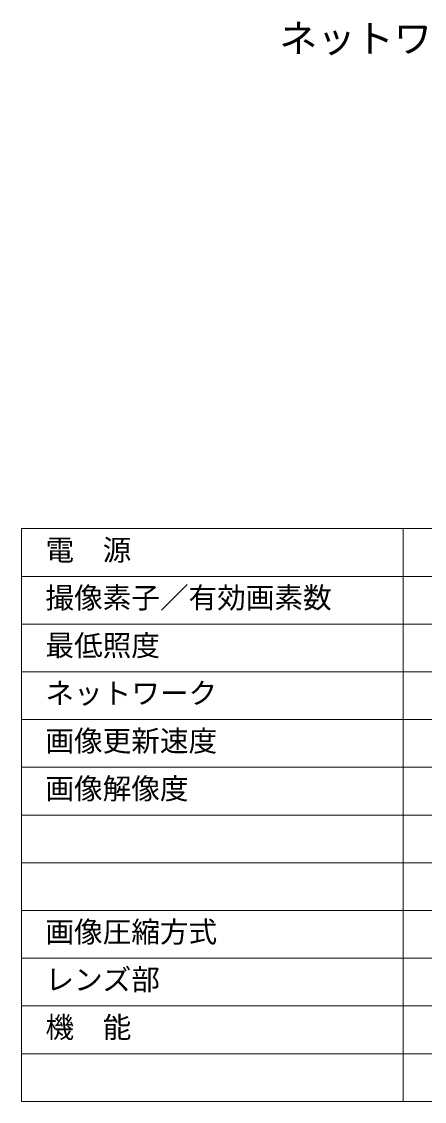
# Model space of a CAD drawing. Units: millimetres, scale not verified. Extents: x -63 to 62, y -56 to 57.
# Drawn here: x -62.5 to -20.3, y -56.4 to 56.7 of the extents above; entities that cross this region are included whole.
import ezdxf
from ezdxf.enums import TextEntityAlignment as Align

# ---------------------------------------------------------------- set-up
doc = ezdxf.new("R2010")
doc.units = ezdxf.units.MM
doc.header["$LTSCALE"] = 0.125
doc.layers.add('0-1_MOJI1', color=7, linetype='Continuous')
doc.layers.add('0-2_WAKU', color=1, linetype='Continuous', lineweight=18)
doc.styles.add('ＭＳ ゴシック', font='')
doc.styles.get('ＭＳ ゴシック').set_extended_font_data('MS Gothic')

msp = doc.modelspace()

# ---------------------------------------------------------------- linework, layer by layer
at = {"layer": '0-2_WAKU', "color": 4}
for p, q in [((62.4995, 3.6306), (-62.5005, 3.6306)), ((-22.5005, -56.3694), (-22.5005, 3.6306))]:
    msp.add_line(p, q, dxfattribs=at)
at = {"layer": '0-2_WAKU'}
for p, q in [((62.4995, -1.3694), (-62.5005, -1.3694)), ((62.4995, -6.3694), (-62.5005, -6.3694)), ((62.4995, -11.3694), (-62.5005, -11.3694)), ((-62.5005, -16.3694), (62.4995, -16.3694)), ((-62.5005, -21.3694), (62.4995, -21.3694)), ((-62.5005, -26.3694), (62.4995, -26.3694)), ((-62.5005, -31.3694), (62.4995, -31.3694)), ((-62.5005, -36.3694), (62.4995, -36.3694)), ((-62.5005, -41.3694), (62.4995, -41.3694)), ((-62.5005, -46.3694), (62.4995, -46.3694)), ((62.4995, -51.3694), (-62.5005, -51.3694))]:
    msp.add_line(p, q, dxfattribs=at)
at = {"layer": '0-2_WAKU', "color": 4}
msp.add_lwpolyline([(62.4995, -56.3694), (-62.5005, -56.3694), (-62.5005, 3.6306)], dxfattribs=at)

# ---------------------------------------------------------------- texts
at = {"layer": '0-1_MOJI1', "style": 'ＭＳ ゴシック'}
for s, height, p in [('ネットワークカメラ', 2.933, (-35.5005, 52.6306)), ('電\u3000源', 2.199, (-60.0005, -0.3694)), ('撮像素子／有効画素数', 2.199, (-60.0005, -5.3694)), ('最低照度', 2.199, (-60.0005, -10.3694)), ('ネットワーク', 2.199, (-60.0005, -15.3694)), ('画像更新速度', 2.199, (-60.0005, -20.3694)), ('画像解像度', 2.199, (-60.0005, -25.3694)), ('画像圧縮方式', 2.199, (-60.0005, -40.3694)), ('レンズ部', 2.199, (-60.0005, -45.3694)), ('機\u3000能', 2.199, (-60.0005, -50.3694))]:
    msp.add_text(s, height=height, dxfattribs=at).set_placement(p, align=Align.BOTTOM_LEFT)

doc.saveas('drawing.dxf')
